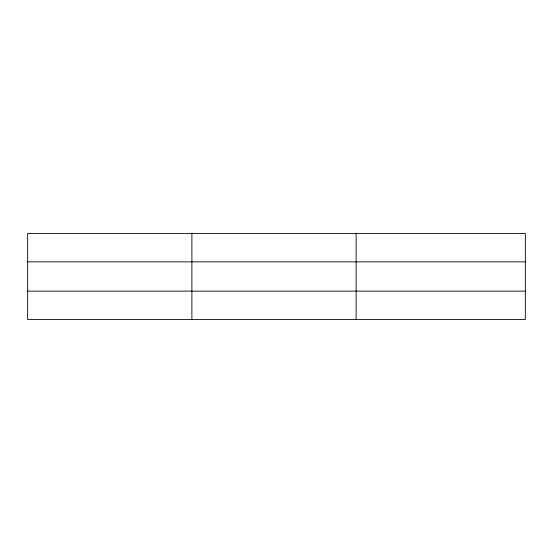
<?xml version="1.0" encoding="UTF-8"?>
<svg xmlns="http://www.w3.org/2000/svg" width="553" height="553" viewBox="0 0 553 553"><rect width="100%" height="100%" fill="white"/><g stroke="black" fill="none" stroke-linecap="round" stroke-linejoin="round"><path stroke-width="0.83" d="M191.891 319.523L191.891 233.477M356.132 319.523L356.132 233.477M525.35 261.873L525.35 233.477L27.65 233.477L27.65 319.523L525.35 319.523L525.35 261.873L27.65 261.873M27.65 291.127L525.35 291.127"/></g></svg>
